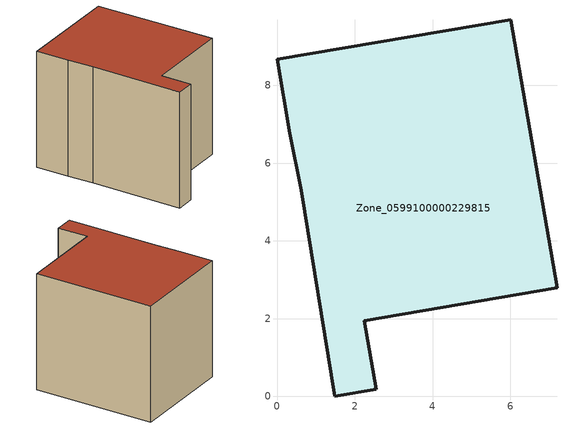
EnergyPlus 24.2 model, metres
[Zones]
Zone_0599100000229815
 floor ground (C_G): 2.25,1.95 2.55,0.18 1.49,0 0.62,5.3 0.33,6.77 0,8.67 6.01,9.69 7.2,2.79 z0
 wall outside (C_F): 2.55,0.18 2.25,1.95 7.2,2.79 6.01,9.69 0,8.67 0.33,6.77 0.62,5.3 1.49,0 2.55,0.18 z0:6.8
 roof outside (C_R): 6.01,9.69 0,8.67 0.33,6.77 0.62,5.3 1.49,0 2.55,0.18 2.25,1.95 7.2,2.79 z6.8
[BUILDING]
Pand.0599100000229815: North Axis=0; Terrain=City; Loads Convergence Tolerance Value=0.04; Temperature Convergence Tolerance Value=0.4; Solar Distribution=FullExterior; Maximum Number of Warmup Days=25; Minimum Number of Warmup Days=1
[Site:Location]
Rotterdam.The.Hague.AP_ZH_NLD Design_Conditions: Latitude=51.96; Longitude=4.45; Time Zone=1; Elevation=-4.5
[SITE:GROUNDTEMPERATURE:BUILDINGSURFACE]
18, 18, 18, 18, 18, 18, 18, 18, 18, 18, 18, 18
[MATERIAL] Thermal Absorptance=0.9; Solar Absorptance=0.7; Visible Absorptance=0.7
Name | Roughness | Thickness | Conductivity | Density | Specific Heat
G.TI.1946 | MediumSmooth | 0.15 | 1 | 540 | 1210
F.TI.1946 | Rough | 0.3 | 0.857143 | 1920 | 840
R.TI.1946 | MediumRough | 0.2 | 0.1 | 1500 | 1000
[CONSTRUCTION]
C_G: G.TI.1946
C_F: F.TI.1946
C_R: R.TI.1946
[ZONE]
Zone_0599100000229815: Type=1; Multiplier=1; Ceiling Height=Autocalculate; Volume=Autocalculate; Floor Area=autocalculate; Part of Total Floor Area=Yes
[ZONEINFILTRATION:DESIGNFLOWRATE]
Infil_Zone_0599100000229815: Zone or ZoneList or Space or SpaceList=Zone_0599100000229815; Schedule=AlwaysOn; Design Flow Rate Calculation Method=Flow/Area; Flow Rate per Floor Area=0.003; Constant Term Coefficient=1; Temperature Term Coefficient=0; Velocity Term Coefficient=0; Velocity Squared Term Coefficient=0
[HVACTEMPLATE:ZONE:IDEALLOADSAIRSYSTEM]
Zone_0599100000229815: Maximum Heating Supply Air Temperature=50; Minimum Cooling Supply Air Temperature=13; Maximum Heating Supply Air Humidity Ratio=0.0156; Minimum Cooling Supply Air Humidity Ratio=0.0077; Heating Limit=NoLimit; Cooling Limit=NoLimit; Dehumidification Control Type=ConstantSensibleHeatRatio; Cooling Sensible Heat Ratio=0.7; Dehumidification Setpoint=60; Humidification Control Type=None; Humidification Setpoint=30; Outdoor Air Method=None; Outdoor Air Flow Rate per Person=0.00944; Outdoor Air Flow Rate per Zone Floor Area=0; Outdoor Air Flow Rate per Zone=0; Demand Controlled Ventilation Type=None; Outdoor Air Economizer Type=NoEconomizer; Heat Recovery Type=None; Sensible Heat Recovery Effectiveness=0.7; Latent Heat Recovery Effectiveness=0.65
[ZONECONTROL:THERMOSTAT]
ThermostatControl_Zone_0599100000229815: Zone or ZoneList=Zone_0599100000229815; Control Type Schedule=DualSetpointControlType; Control 1=Thermostat_Zone_0599100000229815; Temperature Difference Between Cutout And Setpoint=0
[THERMOSTATSETPOINT:DUALSETPOINT]
Thermostat_Zone_0599100000229815: Heating Setpoint Temperature Schedule=HeatingSetpoint_Zone_0599100000229815; Cooling Setpoint Temperature Schedule=CoolingSetpoint_Zone_0599100000229815
[SCHEDULE:COMPACT]
HeatingSetpoint_Zone_0599100000229815: Through: 12/31, For: AllDays, Until: 24:00, 21
CoolingSetpoint_Zone_0599100000229815: Through: 12/31, For: AllDays, Until: 24:00, 24
DualSetpointControlType: Through: 12/31, For: AllDays, Until: 24:00, 4
AlwaysOn: Through: 12/31, For: AllDays, Until: 24:00, 1
